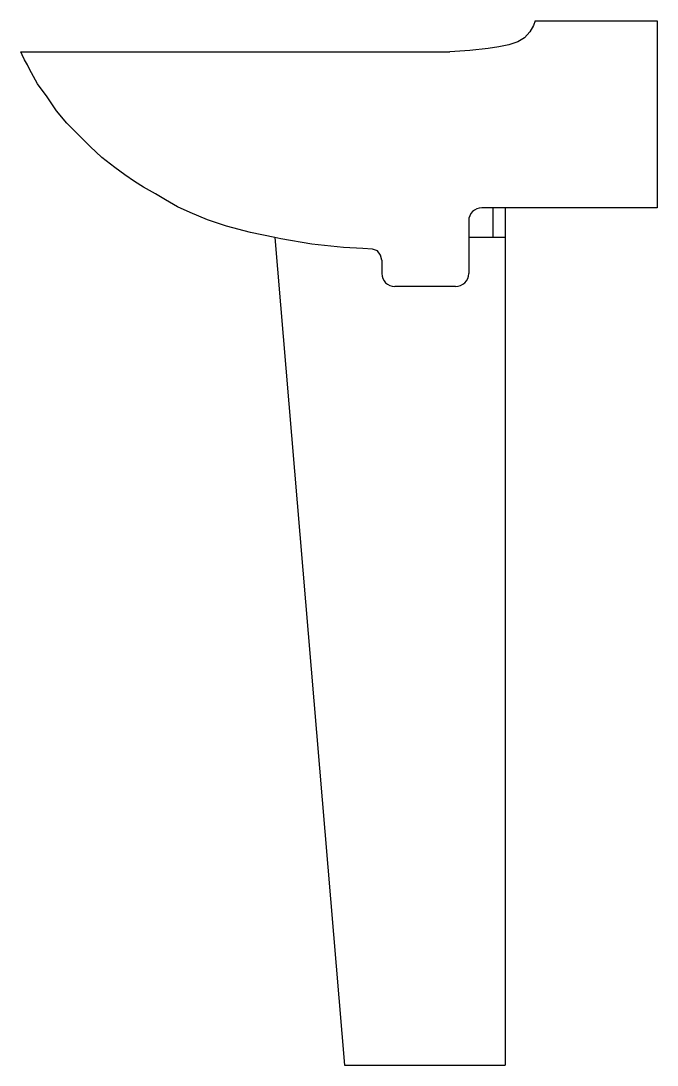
# Model space of a CAD drawing. Header units: millimetres. Extents: x -2937.486 to -2936.971, y 2965.984 to 2966.829.
import ezdxf

# ---------------------------------------------------------------- set-up
doc = ezdxf.new("R2010")
doc.units = ezdxf.units.MM
doc.header["$LTSCALE"] = 10
doc.layers.add('banheiro_louças', color=2, linetype='Continuous')

msp = doc.modelspace()

# ---------------------------------------------------------------- linework, layer by layer
at = {"layer": 'banheiro_louças'}
for p, q in [((-2937.06943, 2966.82873), (-2936.97059, 2966.82873)), ((-2936.97059, 2966.82873), (-2936.97059, 2966.6775)), ((-2937.48558, 2966.80373), (-2937.13825, 2966.80373)), ((-2937.09354, 2966.6775), (-2937.11241, 2966.6775)), ((-2937.10354, 2966.6775), (-2937.10354, 2966.65332)), ((-2936.97059, 2966.6775), (-2937.09354, 2966.6775)), ((-2937.09354, 2966.6775), (-2937.09354, 2965.98373)), ((-2937.12309, 2966.66681), (-2937.12309, 2966.62442)), ((-2937.2801, 2966.65332), (-2937.22354, 2965.98373)), ((-2937.09354, 2966.65332), (-2937.12309, 2966.65332)), ((-2937.19347, 2966.63515), (-2937.19347, 2966.62442)), ((-2937.13378, 2966.61373), (-2937.18279, 2966.61373)), ((-2937.22354, 2965.98373), (-2937.09354, 2965.98373))]:
    msp.add_line(p, q, dxfattribs=at)
for points in [[(-2937.06943, 2966.82873), (-2937.07061, 2966.82504), (-2937.07359, 2966.81992), (-2937.07786, 2966.81509), (-2937.08327, 2966.81182), (-2937.09067, 2966.80926), (-2937.09864, 2966.8077), (-2937.10746, 2966.80642), (-2937.12225, 2966.80471), (-2937.13825, 2966.80373)], [(-2937.2801, 2966.65332), (-2937.29972, 2966.6574), (-2937.31921, 2966.66253), (-2937.3346, 2966.66765), (-2937.3486, 2966.67365), (-2937.35882, 2966.67837), (-2937.36846, 2966.68406), (-2937.37656, 2966.68882), (-2937.38641, 2966.69431), (-2937.39365, 2966.69884), (-2937.40131, 2966.70415), (-2937.40956, 2966.71004), (-2937.40956, 2966.71004), (-2937.42017, 2966.71829), (-2937.4296, 2966.72713), (-2937.43902, 2966.73656), (-2937.44845, 2966.74598), (-2937.4567, 2966.756), (-2937.46436, 2966.7672), (-2937.47202, 2966.77781), (-2937.47851, 2966.78959), (-2937.47851, 2966.78959), (-2937.48027, 2966.79313), (-2937.48263, 2966.79725), (-2937.4844, 2966.80138), (-2937.48558, 2966.80373)], [(-2937.19347, 2966.63515), (-2937.19438, 2966.63925), (-2937.19695, 2966.64258), (-2937.20092, 2966.64399), (-2937.20874, 2966.6445), (-2937.22443, 2966.64539), (-2937.24996, 2966.64818), (-2937.2751, 2966.65228), (-2937.2801, 2966.65332)]]:
    msp.add_lwpolyline(points, dxfattribs=at)
for centre, start, end in [((-2937.11241, 2966.66681), 90, 180), ((-2937.18279, 2966.62442), 180, 270), ((-2937.13378, 2966.62442), 270, 0)]:
    msp.add_arc(centre, 0.01069, start, end, dxfattribs=at)

doc.saveas('drawing.dxf')
